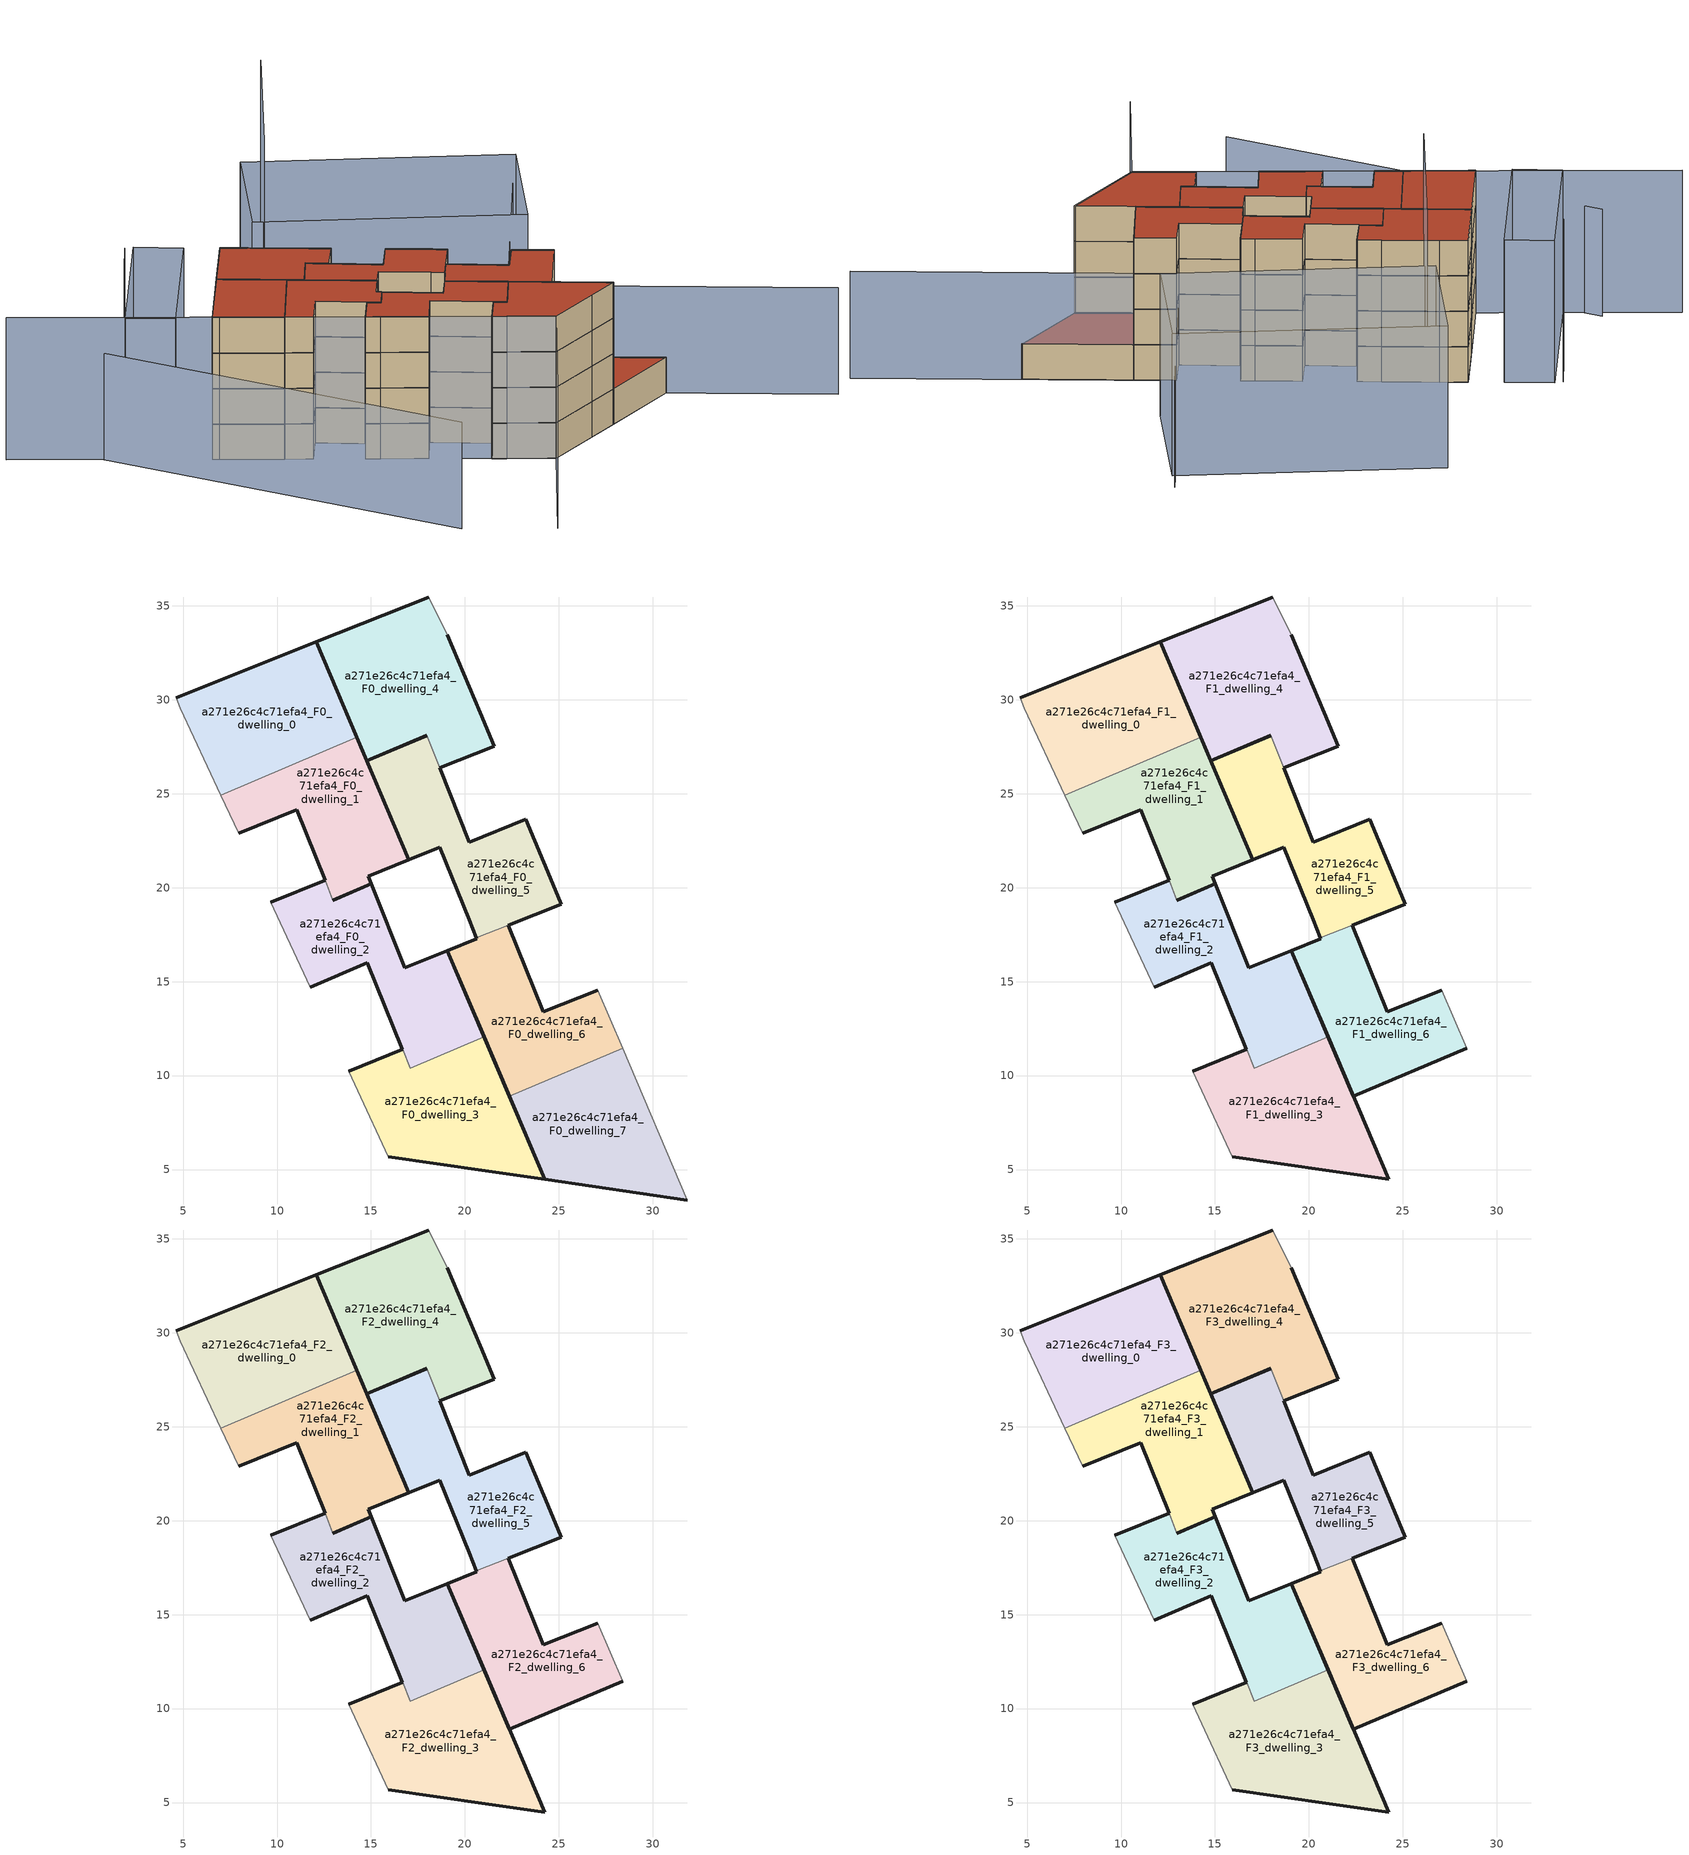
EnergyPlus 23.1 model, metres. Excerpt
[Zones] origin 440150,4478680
a271e26c4c71efa4_F0_dwelling_0
 floor ground (EU_floor_Construction): 14.24,28 12.09,33.08 4.63,30.1 4.85,29.56 7.01,24.93 z0
 wall outside (EU_wall_Construction): 4.63,30.1 12.09,33.08 14.24,28 z0:3
 wall to a271e26c4c71efa4_F0_dwelling_1 (EU_wall_Construction): 14.24,28 7.01,24.93 z0:3
 wall adiabatic (EU_wall_Construction): 7.01,24.93 4.85,29.56 4.63,30.1 z0:3
a271e26c4c71efa4_F0_dwelling_1
 floor ground (EU_floor_Construction): 17.01,21.49 14.24,28 7.01,24.93 7.96,22.88 11.06,24.16 12.56,20.39 12.56,20.38 12.98,19.34 15.02,20.21 14.86,20.62 z0
 wall outside (EU_wall_Construction): 12.56,20.38 12.56,20.39 11.06,24.16 7.96,22.88 / 14.24,28 17.01,21.49 14.86,20.62 15.02,20.21 12.98,19.34 z0:3
 wall adiabatic (EU_wall_Construction): 7.96,22.88 7.01,24.93 z0:3
 wall to a271e26c4c71efa4_F0_dwelling_2 (EU_wall_Construction): 12.98,19.34 12.56,20.38 z0:3
a271e26c4c71efa4_F0_dwelling_2
 floor ground (EU_floor_Construction): 21.02,12.06 19.06,16.66 16.81,15.74 15.02,20.21 12.98,19.34 12.56,20.38 9.66,19.22 10.16,18.14 11.76,14.7 14.8,16 16.68,11.4 16.68,11.39 17.09,10.39 z0
 wall outside (EU_wall_Construction): 16.68,11.39 16.68,11.4 14.8,16 11.76,14.7 / 9.66,19.22 12.56,20.38 / 12.98,19.34 15.02,20.21 16.81,15.74 19.06,16.66 21.02,12.06 z0:3
 wall adiabatic (EU_wall_Construction): 11.76,14.7 10.16,18.14 9.66,19.22 z0:3
 wall to a271e26c4c71efa4_F0_dwelling_3 (EU_wall_Construction): 21.02,12.06 17.09,10.39 16.68,11.39 z0:3
a271e26c4c71efa4_F0_dwelling_3
 floor ground (EU_floor_Construction): 24.24,4.47 21.02,12.06 17.09,10.39 16.68,11.39 13.83,10.24 14.3,9.2 15.92,5.67 21.08,4.93 z0
 wall outside (EU_wall_Construction): 13.83,10.24 16.68,11.39 / 21.02,12.06 24.24,4.47 21.08,4.93 15.92,5.67 z0:3
 wall adiabatic (EU_wall_Construction): 15.92,5.67 14.3,9.2 13.83,10.24 z0:3
a271e26c4c71efa4_F0_dwelling_4
 floor ground (EU_floor_Construction): 21.57,27.51 20.82,29.31 19.06,33.46 18.08,35.47 12.09,33.08 14.78,26.74 17.97,28.1 18.66,26.38 z0
 wall outside (EU_wall_Construction): 17.97,28.1 14.78,26.74 12.09,33.08 18.08,35.47 / 19.06,33.46 20.82,29.31 21.57,27.51 18.66,26.38 z0:3
 wall adiabatic (EU_wall_Construction): 18.08,35.47 19.06,33.46 z0:3
 wall to a271e26c4c71efa4_F0_dwelling_5 (EU_wall_Construction): 18.66,26.38 17.97,28.1 z0:3
a271e26c4c71efa4_F0_dwelling_5
 floor ground (EU_floor_Construction): 25.14,19.13 24.68,20.2 23.24,23.63 20.23,22.42 18.66,26.38 17.97,28.1 14.78,26.74 17.01,21.49 18.67,22.15 20.22,18.3 20.61,17.33 22.31,18.01 z0
 wall outside (EU_wall_Construction): 20.61,17.33 20.22,18.3 18.67,22.15 17.01,21.49 14.78,26.74 17.97,28.1 / 18.66,26.38 20.23,22.42 23.24,23.63 24.68,20.2 25.14,19.13 22.31,18.01 z0:3
 wall to a271e26c4c71efa4_F0_dwelling_6 (EU_wall_Construction): 22.31,18.01 20.61,17.33 z0:3
a271e26c4c71efa4_F0_dwelling_6
 floor ground (EU_floor_Construction): 28.39,11.46 27.08,14.54 24.17,13.4 22.31,18 22.31,18.01 20.61,17.33 20.63,17.29 19.06,16.66 22.36,8.9 z0
 wall outside (EU_wall_Construction): 22.36,8.9 19.06,16.66 20.63,17.29 20.61,17.33 / 22.31,18.01 22.31,18 24.17,13.4 27.08,14.54 z0:3
 wall to a271e26c4c71efa4_F0_dwelling_7 (EU_wall_Construction): 28.39,11.46 22.36,8.9 z0:3
 wall adiabatic (EU_wall_Construction): 27.08,14.54 28.39,11.46 z0:3
a271e26c4c71efa4_F0_dwelling_7
 floor ground (EU_floor_Construction): 31.84,3.38 28.39,11.46 22.36,8.9 24.24,4.47 z0
 wall outside (EU_wall_Construction): 31.84,3.38 24.24,4.47 22.36,8.9 z0:3
 wall adiabatic (EU_wall_Construction): 28.39,11.46 31.84,3.38 z0:3
 roof outside (EU_roof_Construction): 28.39,11.46 31.84,3.38 24.24,4.47 22.36,8.9 z3
a271e26c4c71efa4_F1_dwelling_0
 floor to a271e26c4c71efa4_F0_dwelling_0 (EU_floor_Construction): 14.24,28 12.09,33.08 4.63,30.1 4.85,29.56 7.01,24.93 z3
 wall outside (EU_wall_Construction): 4.63,30.1 12.09,33.08 14.24,28 z3:6
 wall to a271e26c4c71efa4_F1_dwelling_1 (EU_wall_Construction): 14.24,28 7.01,24.93 z3:6
 wall adiabatic (EU_wall_Construction): 7.01,24.93 4.85,29.56 4.63,30.1 z3:6
a271e26c4c71efa4_F1_dwelling_1
 floor to a271e26c4c71efa4_F0_dwelling_1 (EU_floor_Construction): 17.01,21.49 14.24,28 7.01,24.93 7.96,22.88 11.06,24.16 12.56,20.39 12.56,20.38 12.98,19.34 15.02,20.21 14.86,20.62 z3
 wall outside (EU_wall_Construction): 12.56,20.38 12.56,20.39 11.06,24.16 7.96,22.88 / 14.24,28 17.01,21.49 14.86,20.62 15.02,20.21 12.98,19.34 z3:6
 wall adiabatic (EU_wall_Construction): 7.96,22.88 7.01,24.93 z3:6
 wall to a271e26c4c71efa4_F1_dwelling_2 (EU_wall_Construction): 12.98,19.34 12.56,20.38 z3:6
a271e26c4c71efa4_F1_dwelling_2
 floor to a271e26c4c71efa4_F0_dwelling_2 (EU_floor_Construction): 21.02,12.06 19.06,16.66 16.81,15.74 15.02,20.21 12.98,19.34 12.56,20.38 9.66,19.22 10.16,18.14 11.76,14.7 14.8,16 16.68,11.4 16.68,11.39 17.09,10.39 z3
 wall outside (EU_wall_Construction): 16.68,11.39 16.68,11.4 14.8,16 11.76,14.7 / 9.66,19.22 12.56,20.38 / 12.98,19.34 15.02,20.21 16.81,15.74 19.06,16.66 21.02,12.06 z3:6
 wall adiabatic (EU_wall_Construction): 11.76,14.7 10.16,18.14 9.66,19.22 z3:6
 wall to a271e26c4c71efa4_F1_dwelling_3 (EU_wall_Construction): 21.02,12.06 17.09,10.39 16.68,11.39 z3:6
a271e26c4c71efa4_F1_dwelling_3
 floor to a271e26c4c71efa4_F0_dwelling_3 (EU_floor_Construction): 24.24,4.47 21.02,12.06 17.09,10.39 16.68,11.39 13.83,10.24 14.3,9.2 15.92,5.67 21.08,4.93 z3
 wall outside (EU_wall_Construction): 13.83,10.24 16.68,11.39 / 21.02,12.06 24.24,4.47 21.08,4.93 15.92,5.67 z3:6
 wall adiabatic (EU_wall_Construction): 15.92,5.67 14.3,9.2 13.83,10.24 z3:6
a271e26c4c71efa4_F1_dwelling_4
 floor to a271e26c4c71efa4_F0_dwelling_4 (EU_floor_Construction): 21.57,27.51 20.82,29.31 19.06,33.46 18.08,35.47 12.09,33.08 14.78,26.74 17.97,28.1 18.66,26.38 z3
 wall outside (EU_wall_Construction): 17.97,28.1 14.78,26.74 12.09,33.08 18.08,35.47 / 19.06,33.46 20.82,29.31 21.57,27.51 18.66,26.38 z3:6
 wall adiabatic (EU_wall_Construction): 18.08,35.47 19.06,33.46 z3:6
 wall to a271e26c4c71efa4_F1_dwelling_5 (EU_wall_Construction): 18.66,26.38 17.97,28.1 z3:6
a271e26c4c71efa4_F1_dwelling_5
 floor to a271e26c4c71efa4_F0_dwelling_5 (EU_floor_Construction): 25.14,19.13 24.68,20.2 23.24,23.63 20.23,22.42 18.66,26.38 17.97,28.1 14.78,26.74 17.01,21.49 18.67,22.15 20.22,18.3 20.61,17.33 22.31,18.01 z3
 wall outside (EU_wall_Construction): 20.61,17.33 20.22,18.3 18.67,22.15 17.01,21.49 14.78,26.74 17.97,28.1 / 18.66,26.38 20.23,22.42 23.24,23.63 24.68,20.2 25.14,19.13 22.31,18.01 z3:6
 wall to a271e26c4c71efa4_F1_dwelling_6 (EU_wall_Construction): 22.31,18.01 20.61,17.33 z3:6
a271e26c4c71efa4_F1_dwelling_6
 floor to a271e26c4c71efa4_F0_dwelling_6 (EU_floor_Construction): 28.39,11.46 27.08,14.54 24.17,13.4 22.31,18 22.31,18.01 20.61,17.33 20.63,17.29 19.06,16.66 22.36,8.9 z3
 wall outside (EU_wall_Construction): 28.39,11.46 22.36,8.9 19.06,16.66 20.63,17.29 20.61,17.33 / 22.31,18.01 22.31,18 24.17,13.4 27.08,14.54 z3:6
 wall adiabatic (EU_wall_Construction): 27.08,14.54 28.39,11.46 z3:6
a271e26c4c71efa4_F2_dwelling_0
 floor to a271e26c4c71efa4_F1_dwelling_0 (EU_floor_Construction): 14.24,28 12.09,33.08 4.63,30.1 4.85,29.56 7.01,24.93 z6
 wall outside (EU_wall_Construction): 4.63,30.1 12.09,33.08 14.24,28 z6:9
 wall to a271e26c4c71efa4_F2_dwelling_1 (EU_wall_Construction): 14.24,28 7.01,24.93 z6:9
 wall adiabatic (EU_wall_Construction): 7.01,24.93 4.85,29.56 4.63,30.1 z6:9
a271e26c4c71efa4_F2_dwelling_1
 floor to a271e26c4c71efa4_F1_dwelling_1 (EU_floor_Construction): 17.01,21.49 14.24,28 7.01,24.93 7.96,22.88 11.06,24.16 12.56,20.39 12.56,20.38 12.98,19.34 15.02,20.21 14.86,20.62 z6
 wall outside (EU_wall_Construction): 12.56,20.38 12.56,20.39 11.06,24.16 7.96,22.88 / 14.24,28 17.01,21.49 14.86,20.62 15.02,20.21 12.98,19.34 z6:9
 wall adiabatic (EU_wall_Construction): 7.96,22.88 7.01,24.93 z6:9
 wall to a271e26c4c71efa4_F2_dwelling_2 (EU_wall_Construction): 12.98,19.34 12.56,20.38 z6:9
a271e26c4c71efa4_F2_dwelling_2
 floor to a271e26c4c71efa4_F1_dwelling_2 (EU_floor_Construction): 21.02,12.06 19.06,16.66 16.81,15.74 15.02,20.21 12.98,19.34 12.56,20.38 9.66,19.22 10.16,18.14 11.76,14.7 14.8,16 16.68,11.4 16.68,11.39 17.09,10.39 z6
 wall outside (EU_wall_Construction): 16.68,11.39 16.68,11.4 14.8,16 11.76,14.7 / 9.66,19.22 12.56,20.38 / 12.98,19.34 15.02,20.21 16.81,15.74 19.06,16.66 21.02,12.06 z6:9
 wall adiabatic (EU_wall_Construction): 11.76,14.7 10.16,18.14 9.66,19.22 z6:9
 wall to a271e26c4c71efa4_F2_dwelling_3 (EU_wall_Construction): 21.02,12.06 17.09,10.39 16.68,11.39 z6:9
a271e26c4c71efa4_F2_dwelling_3
 floor to a271e26c4c71efa4_F1_dwelling_3 (EU_floor_Construction): 24.24,4.47 21.02,12.06 17.09,10.39 16.68,11.39 13.83,10.24 14.3,9.2 15.92,5.67 21.08,4.93 z6
 wall outside (EU_wall_Construction): 13.83,10.24 16.68,11.39 / 21.02,12.06 24.24,4.47 21.08,4.93 15.92,5.67 z6:9
 wall adiabatic (EU_wall_Construction): 15.92,5.67 14.3,9.2 13.83,10.24 z6:9
a271e26c4c71efa4_F2_dwelling_4
 floor to a271e26c4c71efa4_F1_dwelling_4 (EU_floor_Construction): 21.57,27.51 20.82,29.31 19.06,33.46 18.08,35.47 12.09,33.08 14.78,26.74 17.97,28.1 18.66,26.38 z6
 wall outside (EU_wall_Construction): 17.97,28.1 14.78,26.74 12.09,33.08 18.08,35.47 / 19.06,33.46 20.82,29.31 21.57,27.51 18.66,26.38 z6:9
 wall adiabatic (EU_wall_Construction): 18.08,35.47 19.06,33.46 z6:9
 wall to a271e26c4c71efa4_F2_dwelling_5 (EU_wall_Construction): 18.66,26.38 17.97,28.1 z6:9
a271e26c4c71efa4_F2_dwelling_5
 floor to a271e26c4c71efa4_F1_dwelling_5 (EU_floor_Construction): 25.14,19.13 24.68,20.2 23.24,23.63 20.23,22.42 18.66,26.38 17.97,28.1 14.78,26.74 17.01,21.49 18.67,22.15 20.22,18.3 20.61,17.33 22.31,18.01 z6
 wall outside (EU_wall_Construction): 20.61,17.33 20.22,18.3 18.67,22.15 17.01,21.49 14.78,26.74 17.97,28.1 / 18.66,26.38 20.23,22.42 23.24,23.63 24.68,20.2 25.14,19.13 22.31,18.01 z6:9
 wall to a271e26c4c71efa4_F2_dwelling_6 (EU_wall_Construction): 22.31,18.01 20.61,17.33 z6:9
a271e26c4c71efa4_F2_dwelling_6
 floor to a271e26c4c71efa4_F1_dwelling_6 (EU_floor_Construction): 28.39,11.46 27.08,14.54 24.17,13.4 22.31,18 22.31,18.01 20.61,17.33 20.63,17.29 19.06,16.66 22.36,8.9 z6
 wall outside (EU_wall_Construction): 28.39,11.46 22.36,8.9 19.06,16.66 20.63,17.29 20.61,17.33 / 22.31,18.01 22.31,18 24.17,13.4 27.08,14.54 z6:9
 wall adiabatic (EU_wall_Construction): 27.08,14.54 28.39,11.46 z6:9
a271e26c4c71efa4_F3_dwelling_0
 floor to a271e26c4c71efa4_F2_dwelling_0 (EU_floor_Construction): 14.24,28 12.09,33.08 4.63,30.1 4.85,29.56 7.01,24.93 z9
 wall outside (EU_wall_Construction): 4.63,30.1 12.09,33.08 14.24,28 z9:12
 wall to a271e26c4c71efa4_F3_dwelling_1 (EU_wall_Construction): 14.24,28 7.01,24.93 z9:12
 wall adiabatic (EU_wall_Construction): 7.01,24.93 4.85,29.56 4.63,30.1 z9:12
 roof outside (EU_roof_Construction): 12.09,33.08 14.24,28 7.01,24.93 4.85,29.56 4.63,30.1 z12
a271e26c4c71efa4_F3_dwelling_1
 floor to a271e26c4c71efa4_F2_dwelling_1 (EU_floor_Construction): 17.01,21.49 14.24,28 7.01,24.93 7.96,22.88 11.06,24.16 12.56,20.39 12.56,20.38 12.98,19.34 15.02,20.21 14.86,20.62 z9
 wall outside (EU_wall_Construction): 12.56,20.38 12.56,20.39 11.06,24.16 7.96,22.88 / 14.24,28 17.01,21.49 14.86,20.62 15.02,20.21 12.98,19.34 z9:12
 wall adiabatic (EU_wall_Construction): 7.96,22.88 7.01,24.93 z9:12
 wall to a271e26c4c71efa4_F3_dwelling_2 (EU_wall_Construction): 12.98,19.34 12.56,20.38 z9:12
 roof outside (EU_roof_Construction): 14.24,28 17.01,21.49 14.86,20.62 15.02,20.21 12.98,19.34 12.56,20.38 12.56,20.39 11.06,24.16 7.96,22.88 7.01,24.93 z12
a271e26c4c71efa4_F3_dwelling_2
 floor to a271e26c4c71efa4_F2_dwelling_2 (EU_floor_Construction): 21.02,12.06 19.06,16.66 16.81,15.74 15.02,20.21 12.98,19.34 12.56,20.38 9.66,19.22 10.16,18.14 11.76,14.7 14.8,16 16.68,11.4 16.68,11.39 17.09,10.39 z9
 wall outside (EU_wall_Construction): 16.68,11.39 16.68,11.4 14.8,16 11.76,14.7 / 9.66,19.22 12.56,20.38 / 12.98,19.34 15.02,20.21 16.81,15.74 19.06,16.66 21.02,12.06 z9:12
 wall adiabatic (EU_wall_Construction): 11.76,14.7 10.16,18.14 9.66,19.22 z9:12
 wall to a271e26c4c71efa4_F3_dwelling_3 (EU_wall_Construction): 21.02,12.06 17.09,10.39 16.68,11.39 z9:12
 roof outside (EU_roof_Construction): 19.06,16.66 21.02,12.06 17.09,10.39 16.68,11.39 16.68,11.4 14.8,16 11.76,14.7 10.16,18.14 9.66,19.22 12.56,20.38 12.98,19.34 15.02,20.21 16.81,15.74 z12
a271e26c4c71efa4_F3_dwelling_3
 floor to a271e26c4c71efa4_F2_dwelling_3 (EU_floor_Construction): 24.24,4.47 21.02,12.06 17.09,10.39 16.68,11.39 13.83,10.24 14.3,9.2 15.92,5.67 21.08,4.93 z9
 wall outside (EU_wall_Construction): 13.83,10.24 16.68,11.39 / 21.02,12.06 24.24,4.47 21.08,4.93 15.92,5.67 z9:12
 wall adiabatic (EU_wall_Construction): 15.92,5.67 14.3,9.2 13.83,10.24 z9:12
 roof outside (EU_roof_Construction): 21.02,12.06 24.24,4.47 21.08,4.93 15.92,5.67 14.3,9.2 13.83,10.24 16.68,11.39 17.09,10.39 z12
a271e26c4c71efa4_F3_dwelling_4
 floor to a271e26c4c71efa4_F2_dwelling_4 (EU_floor_Construction): 21.57,27.51 20.82,29.31 19.06,33.46 18.08,35.47 12.09,33.08 14.78,26.74 17.97,28.1 18.66,26.38 z9
 wall outside (EU_wall_Construction): 17.97,28.1 14.78,26.74 12.09,33.08 18.08,35.47 / 19.06,33.46 20.82,29.31 21.57,27.51 18.66,26.38 z9:12
 wall adiabatic (EU_wall_Construction): 18.08,35.47 19.06,33.46 z9:12
 wall to a271e26c4c71efa4_F3_dwelling_5 (EU_wall_Construction): 18.66,26.38 17.97,28.1 z9:12
 roof outside (EU_roof_Construction): 19.06,33.46 20.82,29.31 21.57,27.51 18.66,26.38 17.97,28.1 14.78,26.74 12.09,33.08 18.08,35.47 z12
a271e26c4c71efa4_F3_dwelling_5
 floor to a271e26c4c71efa4_F2_dwelling_5 (EU_floor_Construction): 25.14,19.13 24.68,20.2 23.24,23.63 20.23,22.42 18.66,26.38 17.97,28.1 14.78,26.74 17.01,21.49 18.67,22.15 20.22,18.3 20.61,17.33 22.31,18.01 z9
 wall outside (EU_wall_Construction): 20.61,17.33 20.22,18.3 18.67,22.15 17.01,21.49 14.78,26.74 17.97,28.1 / 18.66,26.38 20.23,22.42 23.24,23.63 24.68,20.2 25.14,19.13 22.31,18.01 z9:12
 wall to a271e26c4c71efa4_F3_dwelling_6 (EU_wall_Construction): 22.31,18.01 20.61,17.33 z9:12
 roof outside (EU_roof_Construction): 23.24,23.63 24.68,20.2 25.14,19.13 22.31,18.01 20.61,17.33 20.22,18.3 18.67,22.15 17.01,21.49 14.78,26.74 17.97,28.1 18.66,26.38 20.23,22.42 z12
a271e26c4c71efa4_F3_dwelling_6
 floor to a271e26c4c71efa4_F2_dwelling_6 (EU_floor_Construction): 28.39,11.46 27.08,14.54 24.17,13.4 22.31,18 22.31,18.01 20.61,17.33 20.63,17.29 19.06,16.66 22.36,8.9 z9
 wall outside (EU_wall_Construction): 28.39,11.46 22.36,8.9 19.06,16.66 20.63,17.29 20.61,17.33 / 22.31,18.01 22.31,18 24.17,13.4 27.08,14.54 z9:12
 wall adiabatic (EU_wall_Construction): 27.08,14.54 28.39,11.46 z9:12
 roof outside (EU_roof_Construction): 27.08,14.54 28.39,11.46 22.36,8.9 19.06,16.66 20.63,17.29 20.61,17.33 22.31,18.01 22.31,18 24.17,13.4 z12
shading: 1.27,39.42 -0.38,6.43 / 37.09,-8.97 26.98,14.79 / 26.98,14.79 47.31,23.45 z0:9; -1.99,44.79 15.92,5.67 / 15.92,5.67 2.75,-0.36 / 14.94,42.2 11.03,40.52 / 1.78,36.28 15.4,41.72 / 15.4,41.72 16.87,38.03 / 16.87,38.03 3.26,32.59 / 3.26,32.59 1.78,36.28 / 34.87,41.28 45.21,22.3 / 45.21,22.3 34.28,16.35 / 34.28,16.35 23.94,35.32 / 23.94,35.32 34.87,41.28 z0:12; 34.68,39.45 19.55,32.34 z0:21
[Building]
EU S2 Campaign: North Axis=0; Terrain=City; Solar Distribution=FullExterior
[Site:Location]
Madrid: Latitude=40.5; Longitude=-3.5; Time Zone=1; Elevation=609
[SizingPeriod:WeatherFileDays]
AnnualSizingPeriod: Begin Month=1; Begin Day of Month=1; End Month=12; End Day of Month=31; Day of Week for Start Day=Monday; Use Weather File Daylight Saving Period=No; Use Weather File Rain and Snow Indicators=No
[MATERIAL]
EU_InternalMass_Material: Roughness=MediumRough; Thickness=0.1; Conductivity=1; Density=1800; Specific Heat=900; Thermal Absorptance=0.9; Solar Absorptance=0.7; Visible Absorptance=0.7
[MATERIAL:NOMASS] Roughness=MediumRough; Thermal Absorptance=0.9; Solar Absorptance=0.7; Visible Absorptance=0.7
Name | Thermal Resistance
EU_wall_NoMass | 0.419739
EU_roof_NoMass | 0.352165
EU_floor_NoMass | 0.608284
[CONSTRUCTION]
EU_wall_Construction: EU_wall_NoMass
EU_roof_Construction: EU_roof_NoMass
EU_floor_Construction: EU_floor_NoMass
EU_InternalMass_Construction: EU_InternalMass_Material
[ZONE] Type=1; Multiplier=1; Ceiling Height=autocalculate; Floor Area=autocalculate; Part of Total Floor Area=Yes
Name | Volume
a271e26c4c71efa4_F0_dwelling_0; a271e26c4c71efa4_F1_dwelling_0; a271e26c4c71efa4_F2_dwelling_0; a271e26c4c71efa4_F3_dwelling_0 | 133.708
a271e26c4c71efa4_F0_dwelling_1; a271e26c4c71efa4_F1_dwelling_1; a271e26c4c71efa4_F2_dwelling_1; a271e26c4c71efa4_F3_dwelling_1 | 120.664
a271e26c4c71efa4_F0_dwelling_2; a271e26c4c71efa4_F1_dwelling_2; a271e26c4c71efa4_F2_dwelling_2; a271e26c4c71efa4_F3_dwelling_2 | 138.876
a271e26c4c71efa4_F0_dwelling_3; a271e26c4c71efa4_F1_dwelling_3; a271e26c4c71efa4_F2_dwelling_3; a271e26c4c71efa4_F3_dwelling_3 | 141.523
a271e26c4c71efa4_F0_dwelling_4; a271e26c4c71efa4_F1_dwelling_4; a271e26c4c71efa4_F2_dwelling_4; a271e26c4c71efa4_F3_dwelling_4 | 151.391
a271e26c4c71efa4_F0_dwelling_5; a271e26c4c71efa4_F1_dwelling_5; a271e26c4c71efa4_F2_dwelling_5; a271e26c4c71efa4_F3_dwelling_5 | 130.75
a271e26c4c71efa4_F0_dwelling_6; a271e26c4c71efa4_F1_dwelling_6; a271e26c4c71efa4_F2_dwelling_6; a271e26c4c71efa4_F3_dwelling_6 | 119.014
a271e26c4c71efa4_F0_dwelling_7 | 133.704
[INTERNALMASS] Construction=EU_InternalMass_Construction
Name | Zone or ZoneList | Surface Area
a271e26c4c71efa4_F0_dwelling_0_EU_InternalMass | a271e26c4c71efa4_F0_dwelling_0 | 44.5694
a271e26c4c71efa4_F0_dwelling_1_EU_InternalMass | a271e26c4c71efa4_F0_dwelling_1 | 40.2212
a271e26c4c71efa4_F0_dwelling_2_EU_InternalMass | a271e26c4c71efa4_F0_dwelling_2 | 46.2919
a271e26c4c71efa4_F0_dwelling_3_EU_InternalMass | a271e26c4c71efa4_F0_dwelling_3 | 47.1743
a271e26c4c71efa4_F0_dwelling_4_EU_InternalMass | a271e26c4c71efa4_F0_dwelling_4 | 50.4633
a271e26c4c71efa4_F0_dwelling_5_EU_InternalMass | a271e26c4c71efa4_F0_dwelling_5 | 43.5835
a271e26c4c71efa4_F0_dwelling_6_EU_InternalMass | a271e26c4c71efa4_F0_dwelling_6 | 39.6714
a271e26c4c71efa4_F0_dwelling_7_EU_InternalMass | a271e26c4c71efa4_F0_dwelling_7 | 44.5679
a271e26c4c71efa4_F1_dwelling_0_EU_InternalMass | a271e26c4c71efa4_F1_dwelling_0 | 62.4531
a271e26c4c71efa4_F1_dwelling_1_EU_InternalMass | a271e26c4c71efa4_F1_dwelling_1 | 56.3868
a271e26c4c71efa4_F1_dwelling_2_EU_InternalMass | a271e26c4c71efa4_F1_dwelling_2 | 59.4208
a271e26c4c71efa4_F1_dwelling_3_EU_InternalMass | a271e26c4c71efa4_F1_dwelling_3 | 50.4633
a271e26c4c71efa4_F1_dwelling_4_EU_InternalMass | a271e26c4c71efa4_F1_dwelling_4 | 43.5835
a271e26c4c71efa4_F1_dwelling_5_EU_InternalMass | a271e26c4c71efa4_F1_dwelling_5 | 39.6714
a271e26c4c71efa4_F1_dwelling_6_EU_InternalMass | a271e26c4c71efa4_F1_dwelling_6 | 44.5679
a271e26c4c71efa4_F2_dwelling_0_EU_InternalMass | a271e26c4c71efa4_F2_dwelling_0 | 62.4531
a271e26c4c71efa4_F2_dwelling_1_EU_InternalMass | a271e26c4c71efa4_F2_dwelling_1 | 56.3868
a271e26c4c71efa4_F2_dwelling_2_EU_InternalMass | a271e26c4c71efa4_F2_dwelling_2 | 59.4208
a271e26c4c71efa4_F2_dwelling_3_EU_InternalMass | a271e26c4c71efa4_F2_dwelling_3 | 50.4633
a271e26c4c71efa4_F2_dwelling_4_EU_InternalMass | a271e26c4c71efa4_F2_dwelling_4 | 43.5835
a271e26c4c71efa4_F2_dwelling_5_EU_InternalMass | a271e26c4c71efa4_F2_dwelling_5 | 39.6714
a271e26c4c71efa4_F2_dwelling_6_EU_InternalMass | a271e26c4c71efa4_F2_dwelling_6 | 44.5679
a271e26c4c71efa4_F3_dwelling_0_EU_InternalMass | a271e26c4c71efa4_F3_dwelling_0 | 62.4531
a271e26c4c71efa4_F3_dwelling_1_EU_InternalMass | a271e26c4c71efa4_F3_dwelling_1 | 56.3868
a271e26c4c71efa4_F3_dwelling_2_EU_InternalMass | a271e26c4c71efa4_F3_dwelling_2 | 59.4208
a271e26c4c71efa4_F3_dwelling_3_EU_InternalMass | a271e26c4c71efa4_F3_dwelling_3 | 50.4633
a271e26c4c71efa4_F3_dwelling_4_EU_InternalMass | a271e26c4c71efa4_F3_dwelling_4 | 43.5835
a271e26c4c71efa4_F3_dwelling_5_EU_InternalMass | a271e26c4c71efa4_F3_dwelling_5 | 39.6714
a271e26c4c71efa4_F3_dwelling_6_EU_InternalMass | a271e26c4c71efa4_F3_dwelling_6 | 44.5679
[OTHEREQUIPMENT] Fuel Type=Electricity; Design Level Calculation Method=Watts/Area; Power per Zone Floor Area=1; Fraction Latent=0; Fraction Radiant=0; Fraction Lost=0; Carbon Dioxide Generation Rate=0; EndUse Subcategory=EU_Step8_InternalGains
Name | Zone or ZoneList or Space or SpaceList | Schedule
EU_Step8_InternalGain_a271e26c4c71efa4_F0_dwelling_0_f000 | a271e26c4c71efa4_F0_dwelling_0 | EU_Step8_GainSchedule_a271e26c4c71efa4_F0_dwelling_0_f000
EU_Step8_InternalGain_a271e26c4c71efa4_F0_dwelling_1_f000 | a271e26c4c71efa4_F0_dwelling_1 | EU_Step8_GainSchedule_a271e26c4c71efa4_F0_dwelling_1_f000
EU_Step8_InternalGain_a271e26c4c71efa4_F0_dwelling_2_f000 | a271e26c4c71efa4_F0_dwelling_2 | EU_Step8_GainSchedule_a271e26c4c71efa4_F0_dwelling_2_f000
EU_Step8_InternalGain_a271e26c4c71efa4_F0_dwelling_3_f000 | a271e26c4c71efa4_F0_dwelling_3 | EU_Step8_GainSchedule_a271e26c4c71efa4_F0_dwelling_3_f000
EU_Step8_InternalGain_a271e26c4c71efa4_F0_dwelling_4_f000 | a271e26c4c71efa4_F0_dwelling_4 | EU_Step8_GainSchedule_a271e26c4c71efa4_F0_dwelling_4_f000
EU_Step8_InternalGain_a271e26c4c71efa4_F0_dwelling_5_f000 | a271e26c4c71efa4_F0_dwelling_5 | EU_Step8_GainSchedule_a271e26c4c71efa4_F0_dwelling_5_f000
EU_Step8_InternalGain_a271e26c4c71efa4_F0_dwelling_6_f000 | a271e26c4c71efa4_F0_dwelling_6 | EU_Step8_GainSchedule_a271e26c4c71efa4_F0_dwelling_6_f000
EU_Step8_InternalGain_a271e26c4c71efa4_F0_dwelling_7_f000 | a271e26c4c71efa4_F0_dwelling_7 | EU_Step8_GainSchedule_a271e26c4c71efa4_F0_dwelling_7_f000
EU_Step8_InternalGain_a271e26c4c71efa4_F1_dwelling_0_f000 | a271e26c4c71efa4_F1_dwelling_0 | EU_Step8_GainSchedule_a271e26c4c71efa4_F1_dwelling_0_f000
EU_Step8_InternalGain_a271e26c4c71efa4_F1_dwelling_1_f000 | a271e26c4c71efa4_F1_dwelling_1 | EU_Step8_GainSchedule_a271e26c4c71efa4_F1_dwelling_1_f000
EU_Step8_InternalGain_a271e26c4c71efa4_F1_dwelling_2_f000 | a271e26c4c71efa4_F1_dwelling_2 | EU_Step8_GainSchedule_a271e26c4c71efa4_F1_dwelling_2_f000
EU_Step8_InternalGain_a271e26c4c71efa4_F1_dwelling_3_f000 | a271e26c4c71efa4_F1_dwelling_3 | EU_Step8_GainSchedule_a271e26c4c71efa4_F1_dwelling_3_f000
EU_Step8_InternalGain_a271e26c4c71efa4_F1_dwelling_4_f000 | a271e26c4c71efa4_F1_dwelling_4 | EU_Step8_GainSchedule_a271e26c4c71efa4_F1_dwelling_4_f000
EU_Step8_InternalGain_a271e26c4c71efa4_F1_dwelling_5_f000 | a271e26c4c71efa4_F1_dwelling_5 | EU_Step8_GainSchedule_a271e26c4c71efa4_F1_dwelling_5_f000
EU_Step8_InternalGain_a271e26c4c71efa4_F1_dwelling_6_f000 | a271e26c4c71efa4_F1_dwelling_6 | EU_Step8_GainSchedule_a271e26c4c71efa4_F1_dwelling_6_f000
EU_Step8_InternalGain_a271e26c4c71efa4_F2_dwelling_0_f000 | a271e26c4c71efa4_F2_dwelling_0 | EU_Step8_GainSchedule_a271e26c4c71efa4_F2_dwelling_0_f000
EU_Step8_InternalGain_a271e26c4c71efa4_F2_dwelling_1_f000 | a271e26c4c71efa4_F2_dwelling_1 | EU_Step8_GainSchedule_a271e26c4c71efa4_F2_dwelling_1_f000
EU_Step8_InternalGain_a271e26c4c71efa4_F2_dwelling_2_f000 | a271e26c4c71efa4_F2_dwelling_2 | EU_Step8_GainSchedule_a271e26c4c71efa4_F2_dwelling_2_f000
EU_Step8_InternalGain_a271e26c4c71efa4_F2_dwelling_3_f000 | a271e26c4c71efa4_F2_dwelling_3 | EU_Step8_GainSchedule_a271e26c4c71efa4_F2_dwelling_3_f000
EU_Step8_InternalGain_a271e26c4c71efa4_F2_dwelling_4_f000 | a271e26c4c71efa4_F2_dwelling_4 | EU_Step8_GainSchedule_a271e26c4c71efa4_F2_dwelling_4_f000
EU_Step8_InternalGain_a271e26c4c71efa4_F2_dwelling_5_f000 | a271e26c4c71efa4_F2_dwelling_5 | EU_Step8_GainSchedule_a271e26c4c71efa4_F2_dwelling_5_f000
EU_Step8_InternalGain_a271e26c4c71efa4_F2_dwelling_6_f000 | a271e26c4c71efa4_F2_dwelling_6 | EU_Step8_GainSchedule_a271e26c4c71efa4_F2_dwelling_6_f000
EU_Step8_InternalGain_a271e26c4c71efa4_F3_dwelling_0_f000 | a271e26c4c71efa4_F3_dwelling_0 | EU_Step8_GainSchedule_a271e26c4c71efa4_F3_dwelling_0_f000
EU_Step8_InternalGain_a271e26c4c71efa4_F3_dwelling_1_f000 | a271e26c4c71efa4_F3_dwelling_1 | EU_Step8_GainSchedule_a271e26c4c71efa4_F3_dwelling_1_f000
EU_Step8_InternalGain_a271e26c4c71efa4_F3_dwelling_2_f000 | a271e26c4c71efa4_F3_dwelling_2 | EU_Step8_GainSchedule_a271e26c4c71efa4_F3_dwelling_2_f000
EU_Step8_InternalGain_a271e26c4c71efa4_F3_dwelling_3_f000 | a271e26c4c71efa4_F3_dwelling_3 | EU_Step8_GainSchedule_a271e26c4c71efa4_F3_dwelling_3_f000
EU_Step8_InternalGain_a271e26c4c71efa4_F3_dwelling_4_f000 | a271e26c4c71efa4_F3_dwelling_4 | EU_Step8_GainSchedule_a271e26c4c71efa4_F3_dwelling_4_f000
EU_Step8_InternalGain_a271e26c4c71efa4_F3_dwelling_5_f000 | a271e26c4c71efa4_F3_dwelling_5 | EU_Step8_GainSchedule_a271e26c4c71efa4_F3_dwelling_5_f000
EU_Step8_InternalGain_a271e26c4c71efa4_F3_dwelling_6_f000 | a271e26c4c71efa4_F3_dwelling_6 | EU_Step8_GainSchedule_a271e26c4c71efa4_F3_dwelling_6_f000
[ZONEVENTILATION:DESIGNFLOWRATE] Schedule=EU_AlwaysOn; Design Flow Rate Calculation Method=AirChanges/Hour; Air Changes per Hour=0.703302; Ventilation Type=Natural; Fan Pressure Rise=0; Fan Total Efficiency=1; Constant Term Coefficient=1; Temperature Term Coefficient=0; Velocity Term Coefficient=0; Velocity Squared Term Coefficient=0; Minimum Indoor Temperature=-100; Maximum Indoor Temperature=100; Delta Temperature=-100; Minimum Outdoor Temperature=-100; Maximum Outdoor Temperature=100; Maximum Wind Speed=40
Name | Zone or ZoneList or Space or SpaceList
EU_ConstantAir_a271e26c4c71efa4_F0_dwelling_0 | a271e26c4c71efa4_F0_dwelling_0
EU_ConstantAir_a271e26c4c71efa4_F0_dwelling_1 | a271e26c4c71efa4_F0_dwelling_1
EU_ConstantAir_a271e26c4c71efa4_F0_dwelling_2 | a271e26c4c71efa4_F0_dwelling_2
EU_ConstantAir_a271e26c4c71efa4_F0_dwelling_3 | a271e26c4c71efa4_F0_dwelling_3
EU_ConstantAir_a271e26c4c71efa4_F0_dwelling_4 | a271e26c4c71efa4_F0_dwelling_4
EU_ConstantAir_a271e26c4c71efa4_F0_dwelling_5 | a271e26c4c71efa4_F0_dwelling_5
EU_ConstantAir_a271e26c4c71efa4_F0_dwelling_6 | a271e26c4c71efa4_F0_dwelling_6
EU_ConstantAir_a271e26c4c71efa4_F0_dwelling_7 | a271e26c4c71efa4_F0_dwelling_7
EU_ConstantAir_a271e26c4c71efa4_F1_dwelling_0 | a271e26c4c71efa4_F1_dwelling_0
EU_ConstantAir_a271e26c4c71efa4_F1_dwelling_1 | a271e26c4c71efa4_F1_dwelling_1
EU_ConstantAir_a271e26c4c71efa4_F1_dwelling_2 | a271e26c4c71efa4_F1_dwelling_2
EU_ConstantAir_a271e26c4c71efa4_F1_dwelling_3 | a271e26c4c71efa4_F1_dwelling_3
EU_ConstantAir_a271e26c4c71efa4_F1_dwelling_4 | a271e26c4c71efa4_F1_dwelling_4
EU_ConstantAir_a271e26c4c71efa4_F1_dwelling_5 | a271e26c4c71efa4_F1_dwelling_5
EU_ConstantAir_a271e26c4c71efa4_F1_dwelling_6 | a271e26c4c71efa4_F1_dwelling_6
EU_ConstantAir_a271e26c4c71efa4_F2_dwelling_0 | a271e26c4c71efa4_F2_dwelling_0
EU_ConstantAir_a271e26c4c71efa4_F2_dwelling_1 | a271e26c4c71efa4_F2_dwelling_1
EU_ConstantAir_a271e26c4c71efa4_F2_dwelling_2 | a271e26c4c71efa4_F2_dwelling_2
EU_ConstantAir_a271e26c4c71efa4_F2_dwelling_3 | a271e26c4c71efa4_F2_dwelling_3
EU_ConstantAir_a271e26c4c71efa4_F2_dwelling_4 | a271e26c4c71efa4_F2_dwelling_4
EU_ConstantAir_a271e26c4c71efa4_F2_dwelling_5 | a271e26c4c71efa4_F2_dwelling_5
EU_ConstantAir_a271e26c4c71efa4_F2_dwelling_6 | a271e26c4c71efa4_F2_dwelling_6
EU_ConstantAir_a271e26c4c71efa4_F3_dwelling_0 | a271e26c4c71efa4_F3_dwelling_0
EU_ConstantAir_a271e26c4c71efa4_F3_dwelling_1 | a271e26c4c71efa4_F3_dwelling_1
EU_ConstantAir_a271e26c4c71efa4_F3_dwelling_2 | a271e26c4c71efa4_F3_dwelling_2
EU_ConstantAir_a271e26c4c71efa4_F3_dwelling_3 | a271e26c4c71efa4_F3_dwelling_3
EU_ConstantAir_a271e26c4c71efa4_F3_dwelling_4 | a271e26c4c71efa4_F3_dwelling_4
EU_ConstantAir_a271e26c4c71efa4_F3_dwelling_5 | a271e26c4c71efa4_F3_dwelling_5
EU_ConstantAir_a271e26c4c71efa4_F3_dwelling_6 | a271e26c4c71efa4_F3_dwelling_6
[HVACTEMPLATE:THERMOSTAT] Constant Heating Setpoint=20; Constant Cooling Setpoint=50
EU_HeatOnly_a271e26c4c71efa4_F0_dwelling_0; EU_HeatOnly_a271e26c4c71efa4_F0_dwelling_1; EU_HeatOnly_a271e26c4c71efa4_F0_dwelling_2; EU_HeatOnly_a271e26c4c71efa4_F0_dwelling_3; EU_HeatOnly_a271e26c4c71efa4_F0_dwelling_4; EU_HeatOnly_a271e26c4c71efa4_F0_dwelling_5; EU_HeatOnly_a271e26c4c71efa4_F0_dwelling_6; EU_HeatOnly_a271e26c4c71efa4_F0_dwelling_7; EU_HeatOnly_a271e26c4c71efa4_F1_dwelling_0; EU_HeatOnly_a271e26c4c71efa4_F1_dwelling_1; EU_HeatOnly_a271e26c4c71efa4_F1_dwelling_2; EU_HeatOnly_a271e26c4c71efa4_F1_dwelling_3; EU_HeatOnly_a271e26c4c71efa4_F1_dwelling_4; EU_HeatOnly_a271e26c4c71efa4_F1_dwelling_5; EU_HeatOnly_a271e26c4c71efa4_F1_dwelling_6; EU_HeatOnly_a271e26c4c71efa4_F2_dwelling_0; EU_HeatOnly_a271e26c4c71efa4_F2_dwelling_1; EU_HeatOnly_a271e26c4c71efa4_F2_dwelling_2; EU_HeatOnly_a271e26c4c71efa4_F2_dwelling_3; EU_HeatOnly_a271e26c4c71efa4_F2_dwelling_4; EU_HeatOnly_a271e26c4c71efa4_F2_dwelling_5; EU_HeatOnly_a271e26c4c71efa4_F2_dwelling_6; EU_HeatOnly_a271e26c4c71efa4_F3_dwelling_0; EU_HeatOnly_a271e26c4c71efa4_F3_dwelling_1; EU_HeatOnly_a271e26c4c71efa4_F3_dwelling_2; EU_HeatOnly_a271e26c4c71efa4_F3_dwelling_3; EU_HeatOnly_a271e26c4c71efa4_F3_dwelling_4; EU_HeatOnly_a271e26c4c71efa4_F3_dwelling_5; EU_HeatOnly_a271e26c4c71efa4_F3_dwelling_6
[HVACTEMPLATE:ZONE:IDEALLOADSAIRSYSTEM] System Availability Schedule=EU_AlwaysOn; Maximum Heating Supply Air Temperature=50; Minimum Cooling Supply Air Temperature=13; Maximum Heating Supply Air Humidity Ratio=0.0156; Minimum Cooling Supply Air Humidity Ratio=0.0077; Heating Limit=NoLimit; Cooling Limit=NoLimit; Heating Availability Schedule=EU_AlwaysOn; Cooling Availability Schedule=EU_CoolingOff; Dehumidification Control Type=ConstantSensibleHeatRatio; Cooling Sensible Heat Ratio=0.7; Dehumidification Setpoint=60; Humidification Control Type=None; Humidification Setpoint=30; Outdoor Air Method=None; Outdoor Air Flow Rate per Person=0.00944; Outdoor Air Flow Rate per Zone Floor Area=0; Outdoor Air Flow Rate per Zone=0; Demand Controlled Ventilation Type=None; Outdoor Air Economizer Type=NoEconomizer; Heat Recovery Type=None; Sensible Heat Recovery Effectiveness=0.7; Latent Heat Recovery Effectiveness=0.65
Name | Template Thermostat
a271e26c4c71efa4_F0_dwelling_0 | EU_HeatOnly_a271e26c4c71efa4_F0_dwelling_0
a271e26c4c71efa4_F0_dwelling_1 | EU_HeatOnly_a271e26c4c71efa4_F0_dwelling_1
a271e26c4c71efa4_F0_dwelling_2 | EU_HeatOnly_a271e26c4c71efa4_F0_dwelling_2
a271e26c4c71efa4_F0_dwelling_3 | EU_HeatOnly_a271e26c4c71efa4_F0_dwelling_3
a271e26c4c71efa4_F0_dwelling_4 | EU_HeatOnly_a271e26c4c71efa4_F0_dwelling_4
a271e26c4c71efa4_F0_dwelling_5 | EU_HeatOnly_a271e26c4c71efa4_F0_dwelling_5
a271e26c4c71efa4_F0_dwelling_6 | EU_HeatOnly_a271e26c4c71efa4_F0_dwelling_6
a271e26c4c71efa4_F0_dwelling_7 | EU_HeatOnly_a271e26c4c71efa4_F0_dwelling_7
a271e26c4c71efa4_F1_dwelling_0 | EU_HeatOnly_a271e26c4c71efa4_F1_dwelling_0
a271e26c4c71efa4_F1_dwelling_1 | EU_HeatOnly_a271e26c4c71efa4_F1_dwelling_1
a271e26c4c71efa4_F1_dwelling_2 | EU_HeatOnly_a271e26c4c71efa4_F1_dwelling_2
a271e26c4c71efa4_F1_dwelling_3 | EU_HeatOnly_a271e26c4c71efa4_F1_dwelling_3
a271e26c4c71efa4_F1_dwelling_4 | EU_HeatOnly_a271e26c4c71efa4_F1_dwelling_4
a271e26c4c71efa4_F1_dwelling_5 | EU_HeatOnly_a271e26c4c71efa4_F1_dwelling_5
a271e26c4c71efa4_F1_dwelling_6 | EU_HeatOnly_a271e26c4c71efa4_F1_dwelling_6
a271e26c4c71efa4_F2_dwelling_0 | EU_HeatOnly_a271e26c4c71efa4_F2_dwelling_0
a271e26c4c71efa4_F2_dwelling_1 | EU_HeatOnly_a271e26c4c71efa4_F2_dwelling_1
a271e26c4c71efa4_F2_dwelling_2 | EU_HeatOnly_a271e26c4c71efa4_F2_dwelling_2
a271e26c4c71efa4_F2_dwelling_3 | EU_HeatOnly_a271e26c4c71efa4_F2_dwelling_3
a271e26c4c71efa4_F2_dwelling_4 | EU_HeatOnly_a271e26c4c71efa4_F2_dwelling_4
a271e26c4c71efa4_F2_dwelling_5 | EU_HeatOnly_a271e26c4c71efa4_F2_dwelling_5
a271e26c4c71efa4_F2_dwelling_6 | EU_HeatOnly_a271e26c4c71efa4_F2_dwelling_6
a271e26c4c71efa4_F3_dwelling_0 | EU_HeatOnly_a271e26c4c71efa4_F3_dwelling_0
a271e26c4c71efa4_F3_dwelling_1 | EU_HeatOnly_a271e26c4c71efa4_F3_dwelling_1
a271e26c4c71efa4_F3_dwelling_2 | EU_HeatOnly_a271e26c4c71efa4_F3_dwelling_2
a271e26c4c71efa4_F3_dwelling_3 | EU_HeatOnly_a271e26c4c71efa4_F3_dwelling_3
a271e26c4c71efa4_F3_dwelling_4 | EU_HeatOnly_a271e26c4c71efa4_F3_dwelling_4
a271e26c4c71efa4_F3_dwelling_5 | EU_HeatOnly_a271e26c4c71efa4_F3_dwelling_5
a271e26c4c71efa4_F3_dwelling_6 | EU_HeatOnly_a271e26c4c71efa4_F3_dwelling_6
[SIZING:ZONE] Zone Cooling Design Supply Air Temperature Input Method=SupplyAirTemperature; Zone Cooling Design Supply Air Temperature=13; Zone Heating Design Supply Air Temperature Input Method=SupplyAirTemperature; Zone Heating Design Supply Air Temperature=50; Zone Cooling Design Supply Air Humidity Ratio=0.008; Zone Heating Design Supply Air Humidity Ratio=0.008; Cooling Design Air Flow Method=DesignDay; Cooling Design Air Flow Rate=0; Cooling Minimum Air Flow per Zone Floor Area=0.000762; Cooling Minimum Air Flow=0; Cooling Minimum Air Flow Fraction=0.2; Heating Design Air Flow Method=DesignDay; Heating Design Air Flow Rate=0; Heating Maximum Air Flow per Zone Floor Area=0.002032; Heating Maximum Air Flow=0.141576; Heating Maximum Air Flow Fraction=0.3; Account for Dedicated Outdoor Air System=No; Dedicated Outdoor Air System Control Strategy=NeutralSupplyAir; Dedicated Outdoor Air Low Setpoint Temperature for Design=autosize; Dedicated Outdoor Air High Setpoint Temperature for Design=autosize; Zone Load Sizing Method=Sensible Load Only No Latent Load; Zone Latent Cooling Design Supply Air Humidity Ratio Input Method=HumidityRatioDifference; Zone Cooling Design Supply Air Humidity Ratio Difference=0.005; Zone Latent Heating Design Supply Air Humidity Ratio Input Method=HumidityRatioDifference; Zone Humidification Design Supply Air Humidity Ratio Difference=0.005
a271e26c4c71efa4_F0_dwelling_0; a271e26c4c71efa4_F0_dwelling_1; a271e26c4c71efa4_F0_dwelling_2; a271e26c4c71efa4_F0_dwelling_3; a271e26c4c71efa4_F0_dwelling_4; a271e26c4c71efa4_F0_dwelling_5; a271e26c4c71efa4_F0_dwelling_6; a271e26c4c71efa4_F0_dwelling_7; a271e26c4c71efa4_F1_dwelling_0; a271e26c4c71efa4_F1_dwelling_1; a271e26c4c71efa4_F1_dwelling_2; a271e26c4c71efa4_F1_dwelling_3; a271e26c4c71efa4_F1_dwelling_4; a271e26c4c71efa4_F1_dwelling_5; a271e26c4c71efa4_F1_dwelling_6; a271e26c4c71efa4_F2_dwelling_0; a271e26c4c71efa4_F2_dwelling_1; a271e26c4c71efa4_F2_dwelling_2; a271e26c4c71efa4_F2_dwelling_3; a271e26c4c71efa4_F2_dwelling_4; a271e26c4c71efa4_F2_dwelling_5; a271e26c4c71efa4_F2_dwelling_6; a271e26c4c71efa4_F3_dwelling_0; a271e26c4c71efa4_F3_dwelling_1; a271e26c4c71efa4_F3_dwelling_2; a271e26c4c71efa4_F3_dwelling_3; a271e26c4c71efa4_F3_dwelling_4; a271e26c4c71efa4_F3_dwelling_5; a271e26c4c71efa4_F3_dwelling_6
[SCHEDULE:CONSTANT]
Name | Hourly Value
EU_AlwaysOn | 1
EU_CoolingOff | 0
[SCHEDULE:FILE] Column Number=1; Rows to Skip at Top=0; Number of Hours of Data=8760; Column Separator=Comma; Interpolate to Timestep=No; Minutes per Item=60; Adjust Schedule for Daylight Savings=Yes
Name | File
EU_Step8_GainSchedule_a271e26c4c71efa4_F0_dwelling_0_f000 | ../../schedules/a271e26c4c71efa4/a271e26c4c71efa4_F0_dwelling_0_f000_gain.csv
EU_Step8_GainSchedule_a271e26c4c71efa4_F0_dwelling_1_f000 | ../../schedules/a271e26c4c71efa4/a271e26c4c71efa4_F0_dwelling_1_f000_gain.csv
EU_Step8_GainSchedule_a271e26c4c71efa4_F0_dwelling_2_f000 | ../../schedules/a271e26c4c71efa4/a271e26c4c71efa4_F0_dwelling_2_f000_gain.csv
EU_Step8_GainSchedule_a271e26c4c71efa4_F0_dwelling_3_f000 | ../../schedules/a271e26c4c71efa4/a271e26c4c71efa4_F0_dwelling_3_f000_gain.csv
EU_Step8_GainSchedule_a271e26c4c71efa4_F0_dwelling_4_f000 | ../../schedules/a271e26c4c71efa4/a271e26c4c71efa4_F0_dwelling_4_f000_gain.csv
EU_Step8_GainSchedule_a271e26c4c71efa4_F0_dwelling_5_f000 | ../../schedules/a271e26c4c71efa4/a271e26c4c71efa4_F0_dwelling_5_f000_gain.csv
EU_Step8_GainSchedule_a271e26c4c71efa4_F0_dwelling_6_f000 | ../../schedules/a271e26c4c71efa4/a271e26c4c71efa4_F0_dwelling_6_f000_gain.csv
EU_Step8_GainSchedule_a271e26c4c71efa4_F0_dwelling_7_f000 | ../../schedules/a271e26c4c71efa4/a271e26c4c71efa4_F0_dwelling_7_f000_gain.csv
EU_Step8_GainSchedule_a271e26c4c71efa4_F1_dwelling_0_f000 | ../../schedules/a271e26c4c71efa4/a271e26c4c71efa4_F1_dwelling_0_f000_gain.csv
EU_Step8_GainSchedule_a271e26c4c71efa4_F1_dwelling_1_f000 | ../../schedules/a271e26c4c71efa4/a271e26c4c71efa4_F1_dwelling_1_f000_gain.csv
EU_Step8_GainSchedule_a271e26c4c71efa4_F1_dwelling_2_f000 | ../../schedules/a271e26c4c71efa4/a271e26c4c71efa4_F1_dwelling_2_f000_gain.csv
EU_Step8_GainSchedule_a271e26c4c71efa4_F1_dwelling_3_f000 | ../../schedules/a271e26c4c71efa4/a271e26c4c71efa4_F1_dwelling_3_f000_gain.csv
EU_Step8_GainSchedule_a271e26c4c71efa4_F1_dwelling_4_f000 | ../../schedules/a271e26c4c71efa4/a271e26c4c71efa4_F1_dwelling_4_f000_gain.csv
EU_Step8_GainSchedule_a271e26c4c71efa4_F1_dwelling_5_f000 | ../../schedules/a271e26c4c71efa4/a271e26c4c71efa4_F1_dwelling_5_f000_gain.csv
EU_Step8_GainSchedule_a271e26c4c71efa4_F1_dwelling_6_f000 | ../../schedules/a271e26c4c71efa4/a271e26c4c71efa4_F1_dwelling_6_f000_gain.csv
EU_Step8_GainSchedule_a271e26c4c71efa4_F2_dwelling_0_f000 | ../../schedules/a271e26c4c71efa4/a271e26c4c71efa4_F2_dwelling_0_f000_gain.csv
EU_Step8_GainSchedule_a271e26c4c71efa4_F2_dwelling_1_f000 | ../../schedules/a271e26c4c71efa4/a271e26c4c71efa4_F2_dwelling_1_f000_gain.csv
EU_Step8_GainSchedule_a271e26c4c71efa4_F2_dwelling_2_f000 | ../../schedules/a271e26c4c71efa4/a271e26c4c71efa4_F2_dwelling_2_f000_gain.csv
EU_Step8_GainSchedule_a271e26c4c71efa4_F2_dwelling_3_f000 | ../../schedules/a271e26c4c71efa4/a271e26c4c71efa4_F2_dwelling_3_f000_gain.csv
EU_Step8_GainSchedule_a271e26c4c71efa4_F2_dwelling_4_f000 | ../../schedules/a271e26c4c71efa4/a271e26c4c71efa4_F2_dwelling_4_f000_gain.csv
EU_Step8_GainSchedule_a271e26c4c71efa4_F2_dwelling_5_f000 | ../../schedules/a271e26c4c71efa4/a271e26c4c71efa4_F2_dwelling_5_f000_gain.csv
EU_Step8_GainSchedule_a271e26c4c71efa4_F2_dwelling_6_f000 | ../../schedules/a271e26c4c71efa4/a271e26c4c71efa4_F2_dwelling_6_f000_gain.csv
EU_Step8_GainSchedule_a271e26c4c71efa4_F3_dwelling_0_f000 | ../../schedules/a271e26c4c71efa4/a271e26c4c71efa4_F3_dwelling_0_f000_gain.csv
EU_Step8_GainSchedule_a271e26c4c71efa4_F3_dwelling_1_f000 | ../../schedules/a271e26c4c71efa4/a271e26c4c71efa4_F3_dwelling_1_f000_gain.csv
EU_Step8_GainSchedule_a271e26c4c71efa4_F3_dwelling_2_f000 | ../../schedules/a271e26c4c71efa4/a271e26c4c71efa4_F3_dwelling_2_f000_gain.csv
EU_Step8_GainSchedule_a271e26c4c71efa4_F3_dwelling_3_f000 | ../../schedules/a271e26c4c71efa4/a271e26c4c71efa4_F3_dwelling_3_f000_gain.csv
EU_Step8_GainSchedule_a271e26c4c71efa4_F3_dwelling_4_f000 | ../../schedules/a271e26c4c71efa4/a271e26c4c71efa4_F3_dwelling_4_f000_gain.csv
EU_Step8_GainSchedule_a271e26c4c71efa4_F3_dwelling_5_f000 | ../../schedules/a271e26c4c71efa4/a271e26c4c71efa4_F3_dwelling_5_f000_gain.csv
EU_Step8_GainSchedule_a271e26c4c71efa4_F3_dwelling_6_f000 | ../../schedules/a271e26c4c71efa4/a271e26c4c71efa4_F3_dwelling_6_f000_gain.csv
